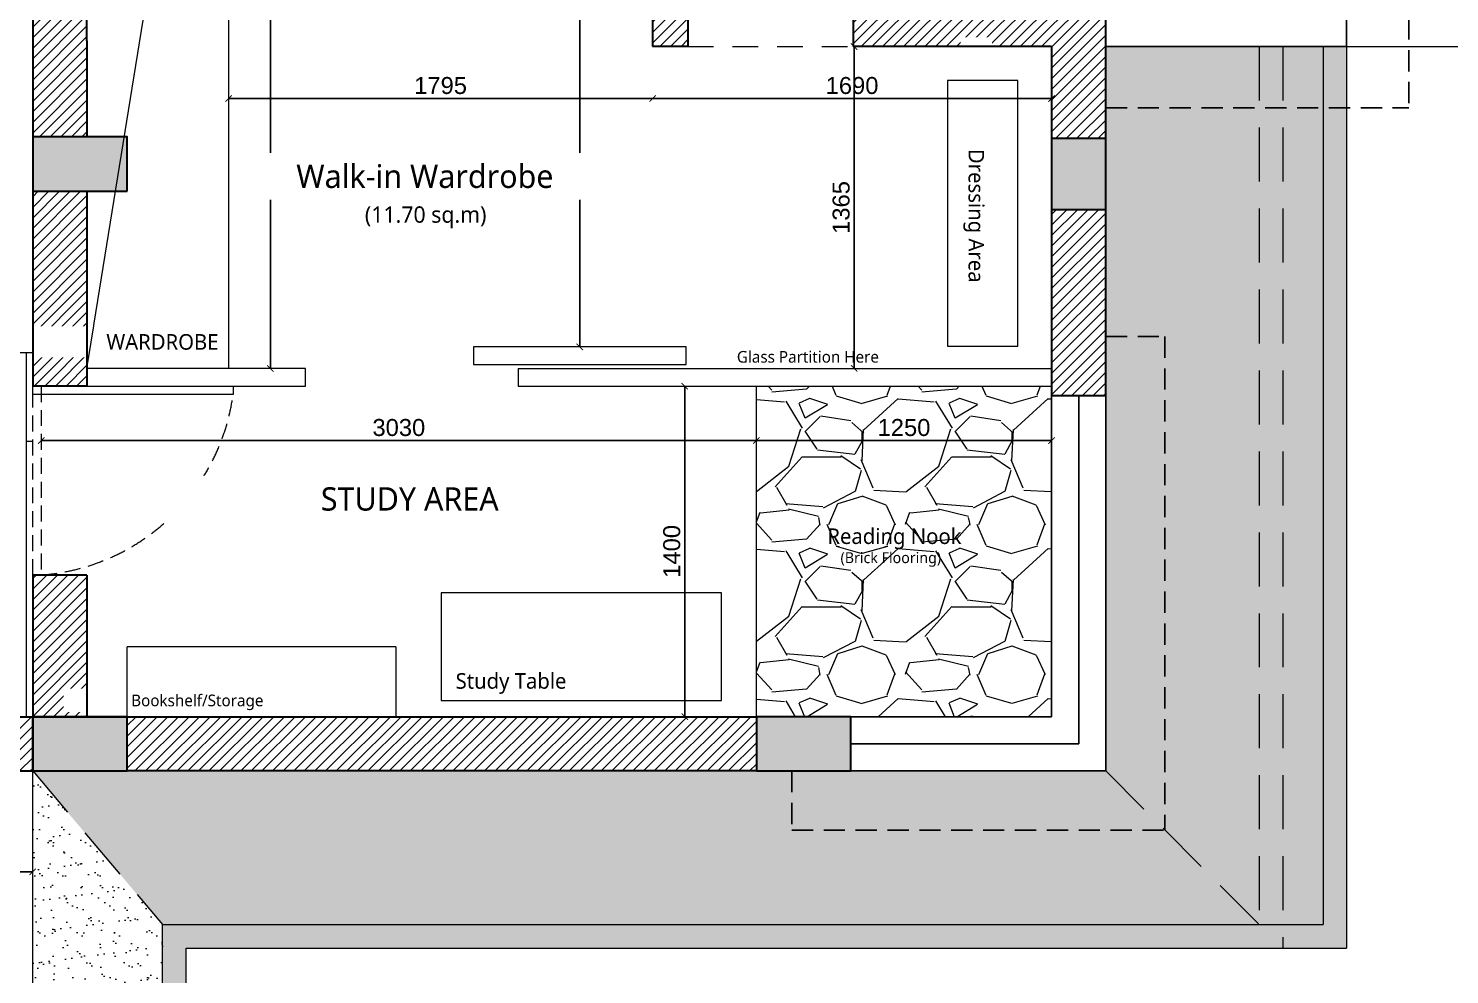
# Model space of a CAD drawing. Header units: millimetres. Extents: x 922141 to 965068, y 34629 to 256118.
# Drawn here: x 949763 to 955784, y 171593 to 175599 of the extents above; entities that cross this region are included whole.
import ezdxf

# ---------------------------------------------------------------- set-up
doc = ezdxf.new("R2010")
doc.units = ezdxf.units.MM
doc.header["$PDMODE"] = 35
for name, pattern in [('DASHED', [19.05, 12.7, -6.35]), ('DASHED2', [0.375, 0.25, -0.125]), ('HIDDEN', [0.35, 0.2, -0.15])]:
    doc.linetypes.add(name, pattern=pattern)
doc.layers.get('0').update_dxf_attribs({"plot": 0})
doc.layers.get('Defpoints').update_dxf_attribs({"color": 6})
for name, color, linetype, lineweight in [('A-HATCH', 251, 'Continuous', 9), ('HATCH', 8, 'Continuous', 5), ('MCA__ ARREDO', 133, 'Continuous', 5), ('MCA__ FINESTRE', 111, 'Continuous', 5), ('MCA__ LANDSCAPE', 136, 'Continuous', 5), ('MCA__ LAYOUT TESTO', 6, 'Continuous', 5), ('MCA__ MURI ESISTENTI SEZIONATI', 30, 'Continuous', 30), ('MCA__ SCALE', 154, 'Continuous', 18)]:
    doc.layers.add(name, color=color, linetype=linetype, lineweight=lineweight)
doc.layers.add('MCA__ FACCIATA', color=140, linetype='Continuous')
doc.styles.get("Standard").update_dxf_attribs({"font": 'arial.ttf'})
doc.dimstyles.new('ISO-25', dxfattribs={"dimtxt": 250, "dimasz": 20, "dimexe": 1.25, "dimexo": 0.625, "dimtad": 1, "dimdec": 1, "dimrnd": 5, "dimtxsty": 'Standard', "dimcen": 2.5, "dimadec": 0, "dimazin": 0, "dimtfac": 1, "dimtdec": 1, "dimtmove": 0, "dimatfit": 3, "dimfxl": 1, "dimarcsym": 0})
pattern_1 = [(45, (294161.164, -248145.268), (-22.4506403, 22.4506403), [])]
pattern_2 = [(37.5, (294161.16, -248145.27), (-3.2000626, 97.8826475), [0, -77.216, 0, -86.36, 0, -82.55]), (7.5, (294161.16, -248145.27), (89.904657, 143.36502), [0, -41.656, 0, -69.596, 0, -26.67]), (327.5, (294098.68, -248145.27), (158.198474, 0.287437), [0, -25.4, 0, -91.44, 0, -119.38]), (317.5, (294098.68, -248145.27), (152.71129, 44.585865), [0, -12.7, 0, -59.944, 0, -68.58])]

# ---------------------------------------------------------------- blocks, each defined once
blk = doc.blocks.new('_ArchTick')
at = {"color": 0, "linetype": 'ByBlock', "const_width": 0.15}
blk.add_lwpolyline([(-0.5, -0.5), (0.5, 0.5)], dxfattribs=at)
blk = doc.blocks.new('*D74')
at = {"layer": 'Defpoints', "color": 0, "transparency": 16777216}
for p in [(946013.4, 172013), (949781.4, 172027.4), (949781.4, 172013)]:
    blk.add_point(p, dxfattribs=at)
at = {"layer": 'MCA__ FACCIATA', "color": 0, "lineweight": -2, "transparency": 16777216}
blk.add_line((946013.4, 172027.4), (949781.4, 172027.4), dxfattribs=at)
at = {"layer": 'MCA__ FACCIATA', "color": 0, "lineweight": -2, "transparency": 16777216, "xscale": 27, "yscale": 27, "zscale": 27, "rotation": 180}
blk.add_blockref('_ArchTick', (946013.4, 172027.4), dxfattribs=at)
at = {"layer": 'MCA__ FACCIATA', "color": 0, "lineweight": -2, "transparency": 16777216, "xscale": 27, "yscale": 27, "zscale": 27}
blk.add_blockref('_ArchTick', (949781.4, 172027.4), dxfattribs=at)
at = {"layer": 'MCA__ FACCIATA', "color": 0, "lineweight": 0, "transparency": 16777216, "insert": (947897.4, 172091.3), "char_height": 90, "attachment_point": 5}
blk.add_mtext('3770', dxfattribs=at)
blk = doc.blocks.new('*D91')
at = {"layer": 'Defpoints', "color": 0, "transparency": 16777216}
for p in [(952407.4, 175522.7), (954097.4, 175522.7), (954097.4, 175302.6)]:
    blk.add_point(p, dxfattribs=at)
at = {"layer": 'MCA__ FACCIATA', "color": 0, "lineweight": -2, "transparency": 16777216}
blk.add_line((952407.4, 175302.6), (954097.4, 175302.6), dxfattribs=at)
at = {"layer": 'MCA__ FACCIATA', "color": 0, "lineweight": -2, "transparency": 16777216, "xscale": 27, "yscale": 27, "zscale": 27, "rotation": 180}
blk.add_blockref('_ArchTick', (952407.4, 175302.6), dxfattribs=at)
at = {"layer": 'MCA__ FACCIATA', "color": 0, "lineweight": -2, "transparency": 16777216, "xscale": 27, "yscale": 27, "zscale": 27}
blk.add_blockref('_ArchTick', (954097.4, 175302.6), dxfattribs=at)
at = {"layer": 'MCA__ FACCIATA', "color": 0, "lineweight": 0, "transparency": 16777216, "insert": (953252.4, 175357.3), "char_height": 72, "attachment_point": 5}
blk.add_mtext('1690', dxfattribs=at)
blk = doc.blocks.new('*D92')
at = {"layer": 'Defpoints', "color": 0, "transparency": 16777216}
for p in [(953257.4, 175522.7), (953257.4, 174159.7), (953261.2, 174159.7)]:
    blk.add_point(p, dxfattribs=at)
at = {"layer": 'MCA__ FACCIATA', "color": 0, "lineweight": -2, "transparency": 16777216}
blk.add_line((953261.2, 175522.7), (953261.2, 174159.7), dxfattribs=at)
at = {"layer": 'MCA__ FACCIATA', "color": 0, "lineweight": -2, "transparency": 16777216, "xscale": 27, "yscale": 27, "zscale": 27}
for p, rotation in [((953261.2, 175522.7), 90), ((953261.2, 174159.7), 270)]:
    blk.add_blockref('_ArchTick', p, dxfattribs=dict(at, rotation=rotation))
at = {"layer": 'MCA__ FACCIATA', "color": 0, "lineweight": 0, "transparency": 16777216, "insert": (953206.4, 174841.2), "char_height": 72, "attachment_point": 5, "rotation": 90}
blk.add_mtext('1365', dxfattribs=at)
blk = doc.blocks.new('*D93')
at = {"layer": 'Defpoints', "color": 0, "transparency": 16777216}
for p in [(952154.9, 177282.7), (952099.1, 174250.9), (952154.9, 174250.9)]:
    blk.add_point(p, dxfattribs=at)
at = {"layer": 'MCA__ FACCIATA', "color": 0, "lineweight": -2, "transparency": 16777216}
blk.add_line((952099.1, 177282.7), (952099.1, 174250.9), dxfattribs=at)
at = {"layer": 'MCA__ FACCIATA', "color": 0, "lineweight": -2, "transparency": 16777216, "xscale": 27, "yscale": 27, "zscale": 27}
for p, rotation in [((952099.1, 177282.7), 90), ((952099.1, 174250.9), 270)]:
    blk.add_blockref('_ArchTick', p, dxfattribs=dict(at, rotation=rotation))
at = {"layer": 'MCA__ FACCIATA', "color": 0, "lineweight": 0, "transparency": 16777216, "insert": (952044.4, 175766.8), "char_height": 72, "attachment_point": 5, "rotation": 90}
blk.add_mtext('3030', dxfattribs=at)
blk = doc.blocks.new('*D59')
at = {"layer": 'Defpoints', "color": 0, "transparency": 16777216}
for p in [(950611.4, 175415), (952407.4, 175415), (952407.4, 175302.6)]:
    blk.add_point(p, dxfattribs=at)
at = {"layer": 'MCA__ FACCIATA', "color": 0, "lineweight": -2, "transparency": 16777216}
blk.add_line((950611.4, 175302.6), (952407.4, 175302.6), dxfattribs=at)
at = {"layer": 'MCA__ FACCIATA', "color": 0, "lineweight": -2, "transparency": 16777216, "xscale": 27, "yscale": 27, "zscale": 27, "rotation": 180}
blk.add_blockref('_ArchTick', (950611.4, 175302.6), dxfattribs=at)
at = {"layer": 'MCA__ FACCIATA', "color": 0, "lineweight": -2, "transparency": 16777216, "xscale": 27, "yscale": 27, "zscale": 27}
blk.add_blockref('_ArchTick', (952407.4, 175302.6), dxfattribs=at)
at = {"layer": 'MCA__ FACCIATA', "color": 0, "lineweight": 0, "transparency": 16777216, "insert": (951509.4, 175357.3), "char_height": 72, "attachment_point": 5}
blk.add_mtext('1795', dxfattribs=at)
blk = doc.blocks.new('*D102')
at = {"layer": 'Defpoints', "color": 0, "transparency": 16777216}
for p in [(950781.6, 177882.7), (950788.3, 177882.7), (950781.6, 174159.7)]:
    blk.add_point(p, dxfattribs=at)
at = {"layer": 'MCA__ FACCIATA', "color": 0, "lineweight": -2, "transparency": 16777216}
blk.add_line((950788.3, 174159.7), (950788.3, 177882.7), dxfattribs=at)
at = {"layer": 'MCA__ FACCIATA', "color": 0, "lineweight": -2, "transparency": 16777216, "xscale": 27, "yscale": 27, "zscale": 27}
for p, rotation in [((950788.3, 177882.7), 90), ((950788.3, 174159.7), 270)]:
    blk.add_blockref('_ArchTick', p, dxfattribs=dict(at, rotation=rotation))
at = {"layer": 'MCA__ FACCIATA', "color": 0, "lineweight": 0, "transparency": 16777216, "insert": (950724.4, 176021.2), "char_height": 90, "attachment_point": 5, "rotation": 90}
blk.add_mtext('3725', dxfattribs=at)
blk = doc.blocks.new('*D103')
at = {"layer": 'Defpoints', "color": 0, "transparency": 16777216}
for p in [(952847.4, 173976.4), (954097.4, 173976.4), (954097.4, 173854.2)]:
    blk.add_point(p, dxfattribs=at)
at = {"layer": 'MCA__ FACCIATA', "color": 0, "lineweight": -2, "transparency": 16777216}
blk.add_line((952847.4, 173854.2), (954097.4, 173854.2), dxfattribs=at)
at = {"layer": 'MCA__ FACCIATA', "color": 0, "lineweight": -2, "transparency": 16777216, "xscale": 27, "yscale": 27, "zscale": 27, "rotation": 180}
blk.add_blockref('_ArchTick', (952847.4, 173854.2), dxfattribs=at)
at = {"layer": 'MCA__ FACCIATA', "color": 0, "lineweight": -2, "transparency": 16777216, "xscale": 27, "yscale": 27, "zscale": 27}
blk.add_blockref('_ArchTick', (954097.4, 173854.2), dxfattribs=at)
at = {"layer": 'MCA__ FACCIATA', "color": 0, "lineweight": 0, "transparency": 16777216, "insert": (953472.4, 173908.9), "char_height": 72, "attachment_point": 5}
blk.add_mtext('1250', dxfattribs=at)
blk = doc.blocks.new('*D104')
at = {"layer": 'Defpoints', "color": 0, "transparency": 16777216}
for p in [(949817.5, 173866.8), (952847.4, 173866.8), (949817.5, 173854.2)]:
    blk.add_point(p, dxfattribs=at)
at = {"layer": 'MCA__ FACCIATA', "color": 0, "lineweight": -2, "transparency": 16777216}
blk.add_line((952847.4, 173854.2), (949817.5, 173854.2), dxfattribs=at)
at = {"layer": 'MCA__ FACCIATA', "color": 0, "lineweight": -2, "transparency": 16777216, "xscale": 27, "yscale": 27, "zscale": 27, "rotation": 180}
blk.add_blockref('_ArchTick', (949817.5, 173854.2), dxfattribs=at)
at = {"layer": 'MCA__ FACCIATA', "color": 0, "lineweight": -2, "transparency": 16777216, "xscale": 27, "yscale": 27, "zscale": 27}
blk.add_blockref('_ArchTick', (952847.4, 173854.2), dxfattribs=at)
at = {"layer": 'MCA__ FACCIATA', "color": 0, "lineweight": 0, "transparency": 16777216, "insert": (951332.5, 173908.9), "char_height": 72, "attachment_point": 5}
blk.add_mtext('3030', dxfattribs=at)
blk = doc.blocks.new('*D79')
at = {"layer": 'Defpoints', "color": 0, "transparency": 16777216}
for p in [(952543.7, 174084.7), (952543.7, 172684.7), (952543.7, 172684.7)]:
    blk.add_point(p, dxfattribs=at)
at = {"layer": 'MCA__ FACCIATA', "color": 0, "lineweight": -2, "transparency": 16777216}
blk.add_line((952543.7, 174084.7), (952543.7, 172684.7), dxfattribs=at)
at = {"layer": 'MCA__ FACCIATA', "color": 0, "lineweight": -2, "transparency": 16777216, "xscale": 27, "yscale": 27, "zscale": 27}
for p, rotation in [((952543.7, 174084.7), 90), ((952543.7, 172684.7), 270)]:
    blk.add_blockref('_ArchTick', p, dxfattribs=dict(at, rotation=rotation))
at = {"layer": 'MCA__ FACCIATA', "color": 0, "lineweight": 0, "transparency": 16777216, "insert": (952488.9, 173384.7), "char_height": 72, "attachment_point": 5, "rotation": 90}
blk.add_mtext('1400', dxfattribs=at)
blk = doc.blocks.new('*D81')
at = {"layer": 'Defpoints', "color": 0, "transparency": 16777216}
for p in [(949781.4, 173284.7), (949540.3, 172684.7), (949781.4, 172684.7)]:
    blk.add_point(p, dxfattribs=at)
at = {"layer": 'MCA__ FACCIATA', "color": 0, "lineweight": -2, "transparency": 16777216}
blk.add_line((949540.3, 173284.7), (949540.3, 172684.7), dxfattribs=at)
at = {"layer": 'MCA__ FACCIATA', "color": 0, "lineweight": -2, "transparency": 16777216, "xscale": 27, "yscale": 27, "zscale": 27}
for p, rotation in [((949540.3, 173284.7), 90), ((949540.3, 172684.7), 270)]:
    blk.add_blockref('_ArchTick', p, dxfattribs=dict(at, rotation=rotation))
at = {"layer": 'MCA__ FACCIATA', "color": 0, "lineweight": 0, "transparency": 16777216, "insert": (949485.5, 172984.7), "char_height": 72, "attachment_point": 5, "rotation": 90}
blk.add_mtext('600', dxfattribs=at)
blk = doc.blocks.new('*D82')
at = {"layer": 'Defpoints', "color": 0, "transparency": 16777216}
for p in [(949781.4, 174084.7), (949540.3, 173284.7), (949781.4, 173284.7)]:
    blk.add_point(p, dxfattribs=at)
at = {"layer": 'MCA__ FACCIATA', "color": 0, "lineweight": -2, "transparency": 16777216}
blk.add_line((949540.3, 174084.7), (949540.3, 173284.7), dxfattribs=at)
at = {"layer": 'MCA__ FACCIATA', "color": 0, "lineweight": -2, "transparency": 16777216, "xscale": 27, "yscale": 27, "zscale": 27}
for p, rotation in [((949540.3, 174084.7), 90), ((949540.3, 173284.7), 270)]:
    blk.add_blockref('_ArchTick', p, dxfattribs=dict(at, rotation=rotation))
at = {"layer": 'MCA__ FACCIATA', "color": 0, "lineweight": 0, "transparency": 16777216, "insert": (949485.5, 173684.7), "char_height": 72, "attachment_point": 5, "rotation": 90}
blk.add_mtext('800', dxfattribs=at)
blk = doc.blocks.new('*D83')
at = {"layer": 'Defpoints', "color": 0, "transparency": 16777216}
for p in [(949781.4, 177882.7), (949540.3, 174084.7), (949781.4, 174084.7)]:
    blk.add_point(p, dxfattribs=at)
at = {"layer": 'MCA__ FACCIATA', "color": 0, "lineweight": -2, "transparency": 16777216}
blk.add_line((949540.3, 177882.7), (949540.3, 174084.7), dxfattribs=at)
at = {"layer": 'MCA__ FACCIATA', "color": 0, "lineweight": -2, "transparency": 16777216, "xscale": 27, "yscale": 27, "zscale": 27}
for p, rotation in [((949540.3, 177882.7), 90), ((949540.3, 174084.7), 270)]:
    blk.add_blockref('_ArchTick', p, dxfattribs=dict(at, rotation=rotation))
at = {"layer": 'MCA__ FACCIATA', "color": 0, "lineweight": 0, "transparency": 16777216, "insert": (949485.5, 175983.7), "char_height": 72, "attachment_point": 5, "rotation": 90}
blk.add_mtext('3800', dxfattribs=at)

msp = doc.modelspace()

# ---------------------------------------------------------------- hatches: boundary and pattern name
at = {"layer": 'A-HATCH', "ltscale": 600, "true_color": 0xc7c8ca}
h = msp.add_hatch(dxfattribs=at)
h.set_pattern_fill('AR-SAND', color=9, scale=2)
h.set_pattern_definition([(37.5, (249533.1, -37610.32), (-3.200063, 97.8826475), [0, -77.216, 0, -86.36, 0, -82.55]), (7.5, (249533.1, -37610.32), (89.904657, 143.36502), [0, -41.656, 0, -69.596, 0, -26.67]), (327.5, (249470.614, -37610.32), (158.198474, 0.287437), [0, -25.4, 0, -91.44, 0, -119.38]), (317.5, (249470.61, -37610.32), (152.71129, 44.585865), [0, -12.7, 0, -59.944, 0, -68.58])])
h.paths.add_polyline_path([(949781.39, 170384.69), (950331.39, 170384.69), (950331.39, 171804.69), (949781.39, 172454.69)])
at = {"layer": 'MCA__ LANDSCAPE'}
h = msp.add_hatch(color=256, dxfattribs=at)
h.dxf.hatch_style = 1
h.paths.add_polyline_path([(946655.39, 163432.69), (950431.39, 163432.69), (953138.13, 163432.69), (953138.13, 167671.69), (950431.39, 167671.69), (950431.39, 167771.69), (953238.13, 167771.69), (953238.13, 163332.69), (946655.39, 163332.69)])
h.paths.add_polyline_path([(955077.43, 171804.69), (955247.43, 171804.69), (955247.43, 175262.69), (955347.43, 175262.69), (955347.43, 171704.69), (955077.43, 171704.69)])
h.paths.add_polyline_path([(955247.43, 175262.69), (955347.43, 175262.69), (955347.43, 175522.69), (955247.43, 175522.69)])
h = msp.add_hatch(color=256, dxfattribs=at)
h.dxf.hatch_style = 1
h.paths.add_polyline_path([(950331.39, 171804.69), (950331.39, 170384.69), (950431.39, 170384.69), (950431.39, 171704.69), (955077.43, 171704.69), (955077.43, 171804.69)])
at = {"layer": 'MCA__ SCALE'}
h = msp.add_hatch(dxfattribs=at)
h.set_pattern_fill('ANSI31', color=256, scale=10)
h.set_pattern_definition(pattern_1)
h.paths.add_polyline_path([(953257.43, 175522.69), (953257.43, 175752.69), (954097.43, 175752.69), (954327.43, 175752.69), (954327.43, 175132.88), (954097.43, 175132.88), (954097.43, 175522.69)])
h.paths.add_polyline_path([(955117.43, 177882.69), (955347.43, 177882.69), (955347.43, 176412.69), (955117.43, 176412.69)])
h.paths.add_polyline_path([(952407.43, 177282.69), (952557.43, 177282.69), (952557.43, 177882.69), (952407.43, 177882.69)])
h.paths.add_polyline_path([(952407.43, 175752.69), (952407.43, 175522.69), (952557.43, 175522.69), (952557.43, 175752.69)])
h.paths.add_polyline_path([(953233.39, 178112.69), (953427.66, 178112.69), (953427.66, 177882.69), (953233.39, 177882.69)])
h.paths.add_polyline_path([(953999.45, 177882.69), (953999.45, 178112.69), (955047.43, 178112.69), (955047.43, 177882.69), (954950.78, 177882.69)])
h = msp.add_hatch(dxfattribs=at)
h.set_pattern_fill('ANSI31', color=256, scale=10)
h.set_pattern_definition(pattern_1)
h.paths.add_polyline_path([(949781.39, 177882.69), (949781.39, 175139.99), (950011.39, 175139.99), (950011.39, 175547.39), (950011.39, 177882.69)])
h.paths.add_polyline_path([(949781.39, 174909.99), (949781.39, 174084.69), (950011.39, 174084.69), (950011.39, 174909.99)])
h.paths.add_polyline_path([(950011.39, 172684.69), (950011.39, 173284.69), (949781.39, 173284.69), (949781.39, 172684.69)])
h = msp.add_hatch(dxfattribs=at)
h.set_pattern_fill('ANSI31', color=256, scale=10)
h.set_pattern_definition([(45, (294161.164, -214369.82), (-22.4506403, 22.4506403), [])])
h.paths.add_polyline_path([(952847.43, 172454.69), (952847.43, 172684.69), (950181.39, 172684.69), (950181.39, 172454.69)])
h.paths.add_polyline_path([(954097.43, 174044.69), (954327.43, 174044.69), (954327.43, 174169.69), (954327.43, 174832.88), (954097.43, 174832.88)])
h = msp.add_hatch(dxfattribs=at)
h.set_pattern_fill('ANSI31', color=256, scale=10)
h.set_pattern_definition([(45, (203389.098, -135196.515), (-22.4506403, 22.4506403), [])])
h.paths.add_polyline_path([(948624.64, 172684.69), (948624.64, 172454.69), (949781.39, 172454.69), (949781.39, 172684.69)])
h.paths.add_polyline_path([(946940.13, 172454.69), (946940.13, 172684.69), (946013.39, 172684.69), (946013.39, 172454.69)])

# ---------------------------------------------------------------- linework, layer by layer
at = {"layer": 'HATCH', "linetype": 'HIDDEN', "lineweight": 9, "ltscale": 540}
msp.add_line((952557.43, 175522.69), (953257.43, 175522.69), dxfattribs=at)
at = {"layer": 'MCA__ ARREDO', "lineweight": 9}
msp.add_line((951319.66, 172981.18), (950181.39, 172981.18), dxfattribs=at)
at = {"layer": 'MCA__ ARREDO', "linetype": 'DASHED2', "lineweight": 9, "ltscale": 270}
msp.add_lwpolyline([(949817.53, 174084.69), (949817.53, 173284.69), (949781.39, 173284.69), (949781.39, 174084.69)], close=True, dxfattribs=at)
at = {"layer": 'MCA__ ARREDO', "lineweight": 9}
msp.add_lwpolyline([(949781.39, 174084.69), (950630.52, 174084.69), (950630.52, 174048.55), (949781.39, 174048.55)], close=True, dxfattribs=at)
at = {"layer": 'MCA__ ARREDO', "linetype": 'DASHED2', "lineweight": 9, "ltscale": 270}
msp.add_arc((949751.22, 174169.83), 887.62, 274.284055, 352.146342, dxfattribs=at)
at = {"layer": 'MCA__ FACCIATA', "linetype": 'DASHED2', "ltscale": 360}
for p, q in [((955611.39, 176587.69), (955611.39, 175262.69)), ((954327.43, 175262.69), (955611.39, 175262.69)), ((954327.43, 174294.69), (954577.43, 174294.69)), ((954577.43, 174294.69), (954577.43, 172204.69)), ((952997.43, 172454.69), (952997.43, 172204.69)), ((952997.43, 172204.69), (954577.43, 172204.69))]:
    msp.add_line(p, q, dxfattribs=at)
at = {"layer": 'MCA__ FACCIATA'}
for p, q in [((955347.43, 176412.69), (955347.43, 175522.69)), ((954327.43, 175522.69), (955347.43, 175522.69)), ((954327.43, 174044.69), (954327.43, 172454.69)), ((953247.43, 172684.69), (954097.43, 172684.69)), ((953247.43, 172569.69), (954212.43, 172569.69)), ((953247.43, 172454.69), (954327.43, 172454.69))]:
    msp.add_line(p, q, dxfattribs=at)
at = {"layer": 'MCA__ FINESTRE', "linetype": 'DASHED', "ltscale": 18}
for p, q in [((954977.43, 175522.69), (954977.43, 171804.69)), ((955077.43, 175522.69), (955077.43, 171704.69)), ((949781.39, 172454.69), (950331.39, 171804.69)), ((954327.43, 172454.69), (954977.43, 171804.69))]:
    msp.add_line(p, q, dxfattribs=at)
at = {"layer": 'MCA__ MURI ESISTENTI SEZIONATI'}
for p, q in [((949781.39, 177882.69), (949781.39, 174909.99)), ((950011.39, 175547.39), (950011.39, 177882.69)), ((952407.43, 175752.69), (952407.43, 175522.69)), ((952557.43, 175752.69), (952557.43, 175522.69)), ((953257.43, 175752.69), (953257.43, 175522.69)), ((954327.43, 174169.69), (954327.43, 175752.69)), ((950011.39, 175547.39), (950011.39, 175139.99)), ((952557.43, 175522.69), (952407.43, 175522.69)), ((954097.43, 175522.69), (954097.43, 174044.69)), ((949781.39, 174909.99), (950011.39, 174909.99)), ((954327.43, 174044.69), (954327.43, 174169.69)), ((950011.39, 174084.69), (949781.39, 174084.69)), ((954097.43, 174044.69), (954327.43, 174044.69)), ((950011.39, 173284.69), (949781.39, 173284.69)), ((949781.39, 173284.69), (949781.39, 172684.69)), ((948624.64, 172684.69), (949781.39, 172684.69)), ((949781.39, 172684.69), (952847.43, 172684.69)), ((949781.39, 172454.69), (949781.39, 172684.69)), ((948624.64, 172454.69), (949781.39, 172454.69)), ((952847.43, 172454.69), (950181.39, 172454.69))]:
    msp.add_line(p, q, dxfattribs=at)
at = {"layer": 'MCA__ MURI ESISTENTI SEZIONATI', "color": 3}
msp.add_line((955347.43, 175522.69), (955347.43, 175522.69), dxfattribs=at)
at = {"layer": 'MCA__ MURI ESISTENTI SEZIONATI'}
for points in [[(950181.39, 174909.99), (950181.39, 175139.99), (949781.39, 175139.99), (949781.39, 174909.99)], [(954327.43, 175132.88), (954097.43, 175132.88), (954097.43, 174832.88), (954327.43, 174832.88)], [(953247.43, 172454.69), (953247.43, 172684.69), (952847.43, 172684.69), (952847.43, 172454.69)]]:
    msp.add_lwpolyline(points, close=True, dxfattribs=at)
at = {"layer": 'MCA__ SCALE'}
for p, q in [((955247.43, 175522.69), (955247.43, 171804.69)), ((955347.43, 175522.69), (955347.43, 171704.69)), ((955347.43, 175522.69), (955347.43, 173670.74)), ((951837.34, 174159.69), (951837.34, 174084.69)), ((954097.43, 174044.69), (954327.43, 174044.69)), ((949781.39, 163982.69), (949781.39, 172497.43)), ((950331.39, 171804.69), (955247.43, 171804.69)), ((950331.39, 170384.69), (950331.39, 171804.69)), ((950431.39, 170384.69), (950431.39, 171704.69)), ((950431.39, 171704.69), (955347.43, 171704.69))]:
    msp.add_line(p, q, dxfattribs=at)
for points in [[(958497.43, 175522.69), (958497.43, 178831.2), (954097.43, 178831.2), (954097.43, 178112.69), (955347.43, 178112.69), (955347.43, 175522.69), (958497.43, 175522.69)], [(950011.39, 174084.69), (950937.34, 174084.69), (950937.34, 174159.69), (950011.39, 174159.69)]]:
    msp.add_lwpolyline(points, close=True, dxfattribs=at)

# ---------------------------------------------------------------- dimensions: what is measured, and where the dimension line sits
at = {"layer": 'MCA__ FACCIATA', "color": 252, "lineweight": 0, "true_color": 0x939598}
for p1, p2, distance, override, picture, middle in [((952154.88, 177282.69), (952154.88, 174250.89), -55.74, {"dimtxt": 72, "dimasz": 27, "dimgap": 18, "dimblk1": 'ArchTick', "dimblk2": 'ArchTick', "dimsah": 1, "dimse1": 1, "dimse2": 1}, '*D93', (952044.35, 175766.79)), ((950611.39, 175415), (952407.43, 175415), -112.44, {"dimtxt": 72, "dimasz": 27, "dimgap": 18, "dimblk1": 'ArchTick', "dimblk2": 'ArchTick', "dimsah": 1, "dimse1": 1, "dimse2": 1}, '*D59', (951509.41, 175357.32)), ((949781.39, 174084.69), (949781.39, 173284.69), -241.12, {"dimtxt": 72, "dimasz": 27, "dimgap": 18, "dimblk1": 'ArchTick', "dimblk2": 'ArchTick', "dimsah": 1, "dimse1": 1, "dimse2": 1}, '*D82', (949485.5, 173684.69)), ((952847.43, 173866.8), (949817.53, 173866.8), 12.64, {"dimtxt": 72, "dimasz": 27, "dimgap": 18, "dimblk1": 'ArchTick', "dimblk2": 'ArchTick', "dimsah": 1, "dimse1": 1, "dimse2": 1}, '*D104', (951332.48, 173908.94)), ((952847.43, 173976.38), (954097.43, 173976.38), -122.22, {"dimtxt": 72, "dimasz": 27, "dimgap": 18, "dimblk1": 'ArchTick', "dimblk2": 'ArchTick', "dimsah": 1, "dimse1": 1, "dimse2": 1}, '*D103', (953472.43, 173908.92)), ((949781.39, 173284.69), (949781.39, 172684.69), -241.12, {"dimtxt": 72, "dimasz": 27, "dimgap": 18, "dimblk1": 'ArchTick', "dimblk2": 'ArchTick', "dimsah": 1, "dimse1": 1, "dimse2": 1}, '*D81', (949485.5, 172984.69)), ((946013.4381, 172012.9715), (949781.3871, 172012.9715), 14.3936, {"dimtxt": 90, "dimasz": 27, "dimgap": 18, "dimblk1": 'ArchTick', "dimblk2": 'ArchTick', "dimsah": 1, "dimse1": 1, "dimse2": 1}, '*D74', (947897.4126, 172091.3473))]:
    dim = msp.add_aligned_dim(p1=p1, p2=p2, distance=distance, dimstyle='ISO-25', override=override, dxfattribs=at)
    dim.commit()
    dim.dimension.update_dxf_attribs({"geometry": picture, "text_midpoint": middle})

# ---------------------------------------------------------------- next in the draw order: texts
at = {"layer": 'MCA__ ARREDO', "lineweight": 9, "insert": (953811.76, 175528.25), "char_height": 65.918, "attachment_point": 1, "rotation": 270, "bg_fill": 2}
msp.add_mtext_dynamic_manual_height_columns('\\pxqc;{\\fSegoe UI Light|b0|i0|c0|p34;Dressing Area}', width=1444.2597, gutter_width=1, heights=[0], dxfattribs=at)
at = {"layer": 'MCA__ ARREDO', "lineweight": 9, "attachment_point": 1, "bg_fill": 2}
for s, width, insert, char_height in [('\\pxqc;{\\fSegoe UI Light|b0|i0|c0|p34;WARDROBE }', 1444.2597, (949608.89, 174304.85), 65.918), ('\\pxqc;{\\fSegoe UI Light|b0|i0|c0|p34;Glass Partition Here }', 1083.1948, (952523.79, 174233.41), 49.4385), ('\\pxqc;{\\fSegoe UI Light|b0|i0|c0|p34;Bookshelf/Storage}', 1083.1948, (949937.34, 172778.21), 49.4385)]:
    msp.add_mtext_dynamic_manual_height_columns(s, width=width, gutter_width=1, heights=[0], dxfattribs=dict(at, insert=insert, char_height=char_height))
at = {"layer": 'MCA__ LAYOUT TESTO', "color": 14, "insert": (952709.89, 173481.91, 0), "char_height": 65.918, "attachment_point": 1, "bg_fill": 2}
msp.add_mtext_dynamic_manual_height_columns('\\pxqc;{\\fSegoe UI Light|b0|i0|c0|p34;Reading Nook}', width=1444.2597, gutter_width=1, heights=[0], dxfattribs=at)

# ---------------------------------------------------------------- next in the draw order: hatches: boundary and pattern name
at = {"layer": 'A-HATCH', "ltscale": 600, "true_color": 0xc7c8ca}
h = msp.add_hatch(dxfattribs=at)
h.set_pattern_fill('BOARD', color=9, scale=3, angle=90)
h.set_pattern_definition([(90, (294130.68, -248145.27), (-76.2, 5e-15), []), (180, (294130.68, -248145.27), (-304.8, -304.8), [76.2, -1066.8]), (180, (293978.28, -247688.07), (-304.8, -304.8), [76.2, -1066.8])])
h.paths.add_polyline_path([(946013.39, 173842.41), (946013.39, 173872.69), (946013.39, 174226.9), (946400.9, 174226.9), (949781.39, 174226.9), (949781.39, 174084.69), (949781.39, 174048.55), (949781.39, 173284.69), (949781.39, 172684.69), (949063.39, 172684.69), (947013.39, 172684.69), (946934.87, 172684.69), (946934.87, 172733.7, 0.3291369)])
h.paths.add_polyline_path([(947954.73, 173676.92, 0.4142136), (947963.77, 173663.21), (947971.35, 173661.65), (947962.94, 173620.71, 0.4142136), (947987.05, 173584.15), (948533.08, 173472.04, 0.4142136), (948569.64, 173496.15), (948578.05, 173537.09), (948585.63, 173535.53, 0.4142136), (948599.34, 173544.57), (948656.96, 173825.17, 0.4142136), (948647.92, 173838.88), (948640.33, 173840.43), (948658.4, 173928.42), (948670.85, 173989.09), (948681.75, 174042.18, 0.4142136), (948657.65, 174078.74), (948111.99, 174190.28, 0.4142136), (948075.05, 174166.74), (948064.15, 174113.66), (948051.7, 174052.99), (948033.63, 173965), (948026.05, 173966.56, 0.4142136), (948012.34, 173957.52)], flags=16)
h.paths.add_polyline_path([(947101.94, 174049.21), (947111.03, 173995.78), (947121.41, 173934.72), (947136.47, 173846.17), (947128.84, 173844.87, 0.4142136), (947119.33, 173831.48), (947167.36, 173549.08, 0.4142136), (947180.75, 173539.58), (947188.38, 173540.87), (947195.39, 173499.67, 0.4142136), (947231.11, 173474.34), (947780.64, 173567.78, 0.4142136), (947805.98, 173603.51), (947798.97, 173644.71), (947806.61, 173646, 0.4142136), (947816.11, 173659.4), (947768.09, 173941.8, 0.4142136), (947754.69, 173951.3), (947747.06, 173950), (947732, 174038.55), (947721.62, 174099.61), (947712.53, 174153.04, 0.4142136), (947676.81, 174178.37), (947127.28, 174084.93, 0.4142136)], flags=16)
h.paths.add_polyline_path([(948024.16, 173296.44, 1), (947678.57, 173296.44, 1)], flags=16)
h.paths.add_polyline_path([(946934.87, 172733.7, 0.3291369), (946013.39, 173842.41), (946013.39, 172733.7)])
h.paths.add_polyline_path([(946576.97, 173729.85), (946687.33, 173729.85), (946687.33, 173982.64), (946576.97, 173982.64)], flags=8)
h.paths.add_polyline_path([(947619.77, 172891.16), (947619.77, 172794.78), (948161.4, 172794.78), (948161.4, 172891.16)], flags=8)
h.paths.add_polyline_path([(947618.76, 173005.04), (947618.76, 172866.93), (948175.08, 172866.93), (948175.08, 173005.04)], flags=8)
h.paths.add_polyline_path([(949429.13, 172882.91), (949539.42, 172882.91), (949539.42, 173078.9), (949429.13, 173078.9)], flags=8)
h.paths.add_polyline_path([(949429.13, 173582.77), (949539.42, 173582.77), (949539.42, 173778.46), (949429.13, 173778.46)], flags=8)

# ---------------------------------------------------------------- next in the draw order: linework, layer by layer
at = {"layer": 'MCA__ ARREDO', "lineweight": 9}
msp.add_line((950181.39, 172684.69), (950181.39, 172981.18), dxfattribs=at)
msp.add_lwpolyline([(953954.16, 174253.87), (953954.16, 175378.51), (953656.05, 175378.51), (953656.05, 174253.87)], close=True, dxfattribs=at)
at = {"layer": 'MCA__ FACCIATA'}
for p, q in [((954097.43, 174044.69), (954097.43, 172684.69)), ((954212.43, 174044.69), (954212.43, 172569.69))]:
    msp.add_line(p, q, dxfattribs=at)
at = {"layer": 'MCA__ MURI ESISTENTI SEZIONATI'}
for p, q in [((954097.43, 175522.69), (953257.43, 175522.69)), ((949781.39, 174909.99), (949781.39, 174084.69)), ((950011.39, 174909.99), (950011.39, 174084.69)), ((950011.39, 173284.69), (950011.39, 172684.69))]:
    msp.add_line(p, q, dxfattribs=at)
msp.add_lwpolyline([(950181.39, 172454.69), (950181.39, 172684.69), (949781.39, 172684.69), (949781.39, 172454.69)], close=True, dxfattribs=at)
at = {"layer": 'MCA__ SCALE'}
for p, q in [((946013.39, 174226.9), (949781.39, 174226.9)), ((951837.34, 174159.69), (954097.43, 174159.69)), ((951837.34, 174084.69), (954097.43, 174084.69)), ((952847.43, 172684.69), (952847.43, 174084.69))]:
    msp.add_line(p, q, dxfattribs=at)
msp.add_lwpolyline([(951649.14, 174175.89), (952549.14, 174175.89), (952549.14, 174250.89), (951649.14, 174250.89)], close=True, dxfattribs=at)

# ---------------------------------------------------------------- next in the draw order: texts
at = {"layer": 'MCA__ ARREDO', "lineweight": 9, "insert": (951085.77, 172869.04), "char_height": 65.918, "attachment_point": 1, "bg_fill": 2}
msp.add_mtext_dynamic_manual_height_columns('\\pxqc;{\\fSegoe UI Light|b0|i0|c0|p34;Study Table }', width=1444.2597, gutter_width=1, heights=[0], dxfattribs=at)
at = {"layer": 'MCA__ LAYOUT TESTO', "color": 14, "insert": (953203.68, 173381.17), "char_height": 46.1426, "attachment_point": 1, "bg_fill": 2}
msp.add_mtext_dynamic_manual_height_columns('{\\fSegoe UI Light|b0|i0|c0|p34;(Brick Flooring)}', width=575.0749, gutter_width=1, heights=[0], dxfattribs=at)

# ---------------------------------------------------------------- next in the draw order: dimensions: what is measured, and where the dimension line sits
at = {"layer": 'MCA__ FACCIATA', "color": 252, "lineweight": 0, "true_color": 0x939598}
for p1, p2, distance, override, picture, middle in [((949781.39, 177882.69), (949781.39, 174084.69), -241.12, {"dimtxt": 72, "dimasz": 27, "dimgap": 18, "dimblk1": 'ArchTick', "dimblk2": 'ArchTick', "dimsah": 1, "dimse1": 1, "dimse2": 1}, '*D83', (949485.48, 175983.69)), ((950781.6, 174159.69), (950781.6, 177882.69), -6.74, {"dimtxt": 90, "dimasz": 27, "dimgap": 18, "dimblk1": 'ArchTick', "dimblk2": 'ArchTick', "dimsah": 1, "dimse1": 1, "dimse2": 1}, '*D102', (950724.36, 176021.19)), ((952407.43, 175522.69), (954097.43, 175522.69), -220.13, {"dimtxt": 72, "dimasz": 27, "dimgap": 18, "dimblk1": 'ArchTick', "dimblk2": 'ArchTick', "dimsah": 1, "dimse1": 1, "dimse2": 1}, '*D91', (953252.43, 175357.32)), ((953257.43, 175522.69), (953257.43, 174159.69), 3.75, {"dimtxt": 72, "dimasz": 27, "dimgap": 18, "dimblk1": 'ArchTick', "dimblk2": 'ArchTick', "dimsah": 1, "dimse1": 1, "dimse2": 1}, '*D92', (953206.4, 174841.19))]:
    dim = msp.add_aligned_dim(p1=p1, p2=p2, distance=distance, dimstyle='ISO-25', override=override, dxfattribs=at)
    dim.commit()
    dim.dimension.update_dxf_attribs({"geometry": picture, "text_midpoint": middle})

# ---------------------------------------------------------------- next in the draw order: hatches: boundary and pattern name
at = {"layer": 'A-HATCH', "ltscale": 600, "true_color": 0xc7c8ca}
h = msp.add_hatch(dxfattribs=at)
h.set_pattern_fill('AR-SAND', color=9, scale=2)
h.set_pattern_definition(pattern_2)
h.paths.add_polyline_path([(952997.43, 172204.69), (954577.43, 172204.69), (954327.43, 172454.69), (953247.43, 172454.69), (952997.43, 172454.69)])
h.paths.add_polyline_path([(955077.43, 171804.69), (955077.43, 175262.69), (954977.43, 175262.69), (954977.43, 171804.69)])
at = {"layer": 'MCA__ FACCIATA', "lineweight": 0, "true_color": 0x939598}
h = msp.add_hatch(dxfattribs=at)
h.set_pattern_fill('GRAVL1', color=252, scale=25)
h.set_pattern_definition([(228.0128, (294618.364, -247510.27), (-5079.9988774, -5715.000852), [85.43036, -8457.6209]), (184.9697, (294561.214, -247573.768), (7620.0006677, 634.99447995), [146.6012, -14513.5124]), (132.5104, (294415.164, -247586.468), (6349.9941062, -6985.005508), [103.3704, -10233.6803]), (267.2737, (294167.514, -247745.218), (634.9974713, 12700.0001873), [133.50113, -13216.60933]), (292.8337, (294161.164, -247878.568), (-3175.00629, 7619.9977215), [130.9084, -12959.95185]), (357.2737, (294211.964, -247999.218), (-12700.0001873, 634.9974713), [133.50113, -13216.60933]), (37.6942, (294345.314, -248005.568), (-8255.0046645, -6349.9939073), [176.5484, -17478.2791]), (72.2553, (294485.014, -247897.618), (4445.0068343, 13969.9976068), [166.6799, -16501.31384]), (121.4296, (294535.814, -247738.868), (-5080.0052287, 8254.9968482), [133.95325, -13261.38635]), (175.2364, (294465.964, -247624.57), (6985.000601, -634.9946232), [152.9283, -7493.4845]), (222.3974, (294313.564, -247611.868), (-7620.00466793, -6984.9949721), [197.7695, -19579.1931]), (138.8141, (294796.164, -247751.57), (-4445.001871, 3809.998294), [67.50114, -6682.64094]), (171.4692, (294745.364, -247707.118), (8254.9989109, -1270.0050229), [128.4205, -12713.6595]), (225, (294618.36, -247688.07), (-9e-14, -635.0002), [89.80233, -808.2229]), (203.1986, (294573.91, -247611.87), (3174.999829, 1270.0008415), [48.36033, -4787.6555]), (291.8014, (294529.46, -247630.92), (-634.999943, 1905.000173), [68.3914, -3351.18837]), (30.9638, (294554.86, -247694.42), (1904.998744, 1270.001577), [111.0799, -3591.5746]), (161.5651, (294650.11, -247637.27), (1270.000276, -634.998986), [80.3218, -1927.72474]), (16.3895, (294161.164, -247630.918), (6350.001396, 1904.9953707), [112.522, -11139.7066]), (70.3462, (294269.114, -247599.17), (-2539.996982, -6985.001356), [94.39973, -9345.5541]), (293.1986, (294650.11, -247510.27), (-1270.0008415, 3174.999829), [96.72, -4739.29583]), (343.6105, (294688.214, -247599.168), (-6350.001396, 1904.9953707), [112.522, -11139.7066]), (339.444, (294161.16, -248024.62), (-3175.001171, 1269.997458), [108.5088, -5316.93374]), (294.7751, (294262.764, -248062.72), (-3174.9950402, 6985.0021729), [90.91803, -9000.8983]), (66.8014, (294656.46, -248145.27), (1270.0008415, 3174.999829), [96.72, -4739.29583]), (17.354, (294694.564, -248056.368), (-8255.0012821, -2539.996509), [106.4457, -10538.09424]), (69.444, (294345.31, -248145.27), (-1269.997458, -3175.001171), [54.2544, -5371.18814]), (101.3099, (294618.36, -248145.27), (-634.998496, 2540.000478), [32.37865, -3205.4984]), (165.9638, (294612.01, -248113.52), (1905.000347, -634.998766), [130.9084, -2487.26325]), (186.009, (294485.014, -248081.768), (6349.9998418, 634.9995666), [121.31675, -12010.3411]), (303.6901, (294554.86, -247751.57), (-635.000847, 1269.99972), [91.58097, -2197.9439]), (353.1572, (294605.664, -247827.768), (10794.9995971, -1270.0050787), [159.8892, -15829.0025]), (60.9454, (294764.414, -247846.82), (-2540.0000173, -4445.000244), [65.37706, -6472.348]), (90, (294796.16, -247789.67), (-635, 635), [38.1, -596.9]), (120.2564, (294472.314, -248062.72), (2539.996753, -4445.0015595), [88.21674, -8733.4852]), (48.0128, (294427.864, -247986.52), (5079.9988774, 5715.000852), [170.8607, -8372.1905]), (0, (294542.16, -247859.5), (635, 635), [165.1, -469.9]), (325.3048, (294707.264, -247859.52), (-6349.9963545, 4445.005467), [100.4024, -9939.829]), (254.0546, (294789.81, -247916.67), (-634.99993, -2540.00008), [92.45727, -4530.4126]), (207.646, (294764.414, -248005.568), (-12064.9973376, -6350.0048979), [150.5363, -14903.116]), (175.4261, (294631.064, -248075.418), (-8255.0003545, 634.9966987), [159.25736, -15766.462])])
h.paths.add_polyline_path([(952847.43, 174084.69), (954097.43, 174084.69), (954097.43, 174044.69), (954097.43, 172684.69), (953247.43, 172684.69), (952847.43, 172684.69)])
h.paths.add_polyline_path([(953124.74, 173526.97), (953124.74, 173389.27), (953722.39, 173389.27), (953722.39, 173526.97)], flags=24)
h.paths.add_polyline_path([(953339.1, 173965.29), (953339.1, 173855), (953583.86, 173855), (953583.86, 173965.29)], flags=24)
h.paths.add_polyline_path([(953182.79, 173412.71), (953182.79, 173316.32), (953615.66, 173316.32), (953615.66, 173412.71)], flags=24)

# ---------------------------------------------------------------- next in the draw order: linework, layer by layer
at = {"layer": 'MCA__ ARREDO', "lineweight": 9}
msp.add_line((951319.66, 172981.18), (951319.66, 172684.69), dxfattribs=at)
msp.add_lwpolyline([(952699.47, 173209.78), (951511.39, 173209.78), (951511.39, 172752.57), (952699.47, 172752.57)], close=True, dxfattribs=at)

# ---------------------------------------------------------------- next in the draw order: texts
at = {"layer": 'MCA__ LAYOUT TESTO', "color": 14, "insert": (950359.62, 175022.68, 0), "char_height": 98.877, "attachment_point": 1, "bg_fill": 2}
msp.add_mtext_dynamic_manual_height_columns('\\pxqc;{\\fSegoe UI Light|b0|i0|c0|p34;Walk-in Wardrobe}', width=2166.3896, gutter_width=1, heights=[0], dxfattribs=at)

# ---------------------------------------------------------------- next in the draw order: dimensions: what is measured, and where the dimension line sits
at = {"layer": 'MCA__ FACCIATA', "color": 252, "lineweight": 0, "true_color": 0x939598}
dim = msp.add_aligned_dim(p1=(952543.7, 174084.69), p2=(952543.7, 172684.69), distance=0, dimstyle='ISO-25', override={"dimtxt": 72, "dimasz": 27, "dimgap": 18, "dimblk1": 'ArchTick', "dimblk2": 'ArchTick', "dimsah": 1, "dimse1": 1, "dimse2": 1}, dxfattribs=at)
dim.commit()
dim.dimension.update_dxf_attribs({"geometry": '*D79', "text_midpoint": (952488.93, 173384.69)})

# ---------------------------------------------------------------- next in the draw order: linework, layer by layer
at = {"layer": 'MCA__ ARREDO', "lineweight": 9}
for p, q in [((950011.39, 174159.69), (950611.39, 177882.69)), ((950611.39, 177882.69), (950611.39, 174159.69))]:
    msp.add_line(p, q, dxfattribs=at)

# ---------------------------------------------------------------- next in the draw order: texts
at = {"layer": 'MCA__ LAYOUT TESTO', "color": 14, "attachment_point": 1, "bg_fill": 2}
for s, width, insert, char_height in [('{\\fSegoe UI Light|b0|i0|c0|p34;(11.70 sq.m)}', 735.5127, (951188.61, 174845.86), 69.2139), ('\\pxqc;{\\fSegoe UI Light|b0|i0|c0|p34;STUDY AREA}', 2166.3896, (950295.69, 173656.3, 0), 98.877)]:
    msp.add_mtext_dynamic_manual_height_columns(s, width=width, gutter_width=1, heights=[0], dxfattribs=dict(at, insert=insert, char_height=char_height))

# ---------------------------------------------------------------- next in the draw order: hatches: boundary and pattern name
at = {"layer": 'A-HATCH', "ltscale": 600, "true_color": 0xc7c8ca}
h = msp.add_hatch(dxfattribs=at)
h.set_pattern_fill('AR-SAND', color=9, scale=2)
h.set_pattern_definition(pattern_2)
h.paths.add_polyline_path([(950331.39, 171804.69), (954977.43, 171804.69), (954577.43, 172204.69), (952997.43, 172204.69), (952997.43, 172454.69), (952847.43, 172454.69), (949781.39, 172454.69)])
h.paths.add_polyline_path([(954577.43, 174294.69), (954577.43, 172204.69), (954977.43, 171804.69), (954977.43, 175262.69), (954327.43, 175262.69), (954327.43, 174294.69)])
h.paths.add_polyline_path([(955247.43, 171804.69), (955247.43, 175262.69), (955077.43, 175262.69), (955077.43, 171804.69)])
h.paths.add_polyline_path([(954327.43, 174169.69), (954327.43, 174044.69), (954327.43, 172454.69), (954577.43, 172204.69), (954577.43, 174294.69), (954327.43, 174294.69)])
h.paths.add_polyline_path([(954977.43, 175262.69), (954977.43, 175522.69), (954327.43, 175522.69), (954327.43, 175262.69)])
h.paths.add_polyline_path([(955077.43, 175262.69), (955247.43, 175262.69), (955247.43, 175522.69), (955077.43, 175522.69)])
h.paths.add_polyline_path([(954977.43, 175262.69), (955077.43, 175262.69), (955077.43, 175522.69), (954977.43, 175522.69)])
at = {"layer": 'MCA__ MURI ESISTENTI SEZIONATI'}
h = msp.add_hatch(color=256, dxfattribs=at)
h.dxf.hatch_style = 1
h.paths.add_polyline_path([(934518.75, 173872.69), (934760.39, 173872.69), (934760.39, 174102.69), (934288.75, 174102.69), (934288.75, 173872.69)])
h.paths.add_polyline_path([(934760.39, 169671.69), (934760.39, 169901.69), (934518.75, 169901.69), (934288.75, 169901.69), (934288.75, 169671.69)])
h.paths.add_polyline_path([(941453.39, 177662.69), (941683.39, 177662.69), (941683.39, 177882.69), (941683.39, 177997.69), (941683.39, 178112.69), (941453.39, 178112.69), (941453.39, 177882.69)])
h.paths.add_polyline_path([(944003.39, 177662.69), (944233.39, 177662.69), (944233.39, 178112.69), (944003.39, 178112.69), (944003.39, 177882.69)])
h.paths.add_polyline_path([(945783.39, 178112.69), (945783.39, 177662.69), (946013.39, 177662.69), (946013.39, 177882.69), (946013.39, 178112.69)])
h.paths.add_polyline_path([(941453.39, 173872.69), (941683.39, 173872.69), (941683.39, 174102.69), (941683.39, 174147.69), (941683.39, 174322.69), (941453.39, 174322.69), (941453.39, 174102.69)])
h.paths.add_polyline_path([(941453.39, 169451.69), (941683.39, 169451.69), (941683.39, 169901.69), (941453.39, 169901.69), (941453.39, 169671.69)])
h.paths.add_polyline_path([(945783.39, 172234.69), (946013.39, 172234.69), (946013.39, 172454.69), (946013.39, 172684.69), (945783.39, 172684.69), (945783.39, 172454.69)])
h.paths.add_polyline_path([(937726.63, 178112.69), (937940.39, 177882.69), (937940.39, 177712.69), (937710.39, 177712.69), (937710.39, 178112.69)])
h.paths.add_polyline_path([(949781.39, 172454.69), (950181.39, 172454.69), (950181.39, 172684.69), (950011.39, 172684.69), (949781.39, 172684.69)])
h.paths.add_polyline_path([(938110.39, 169671.69), (938110.39, 169901.69), (937710.39, 169901.69), (937710.39, 169671.69)])
h.paths.add_polyline_path([(952997.43, 172454.69), (953247.43, 172454.69), (953247.43, 172569.69), (953247.43, 172684.69), (952847.43, 172684.69), (952847.43, 172454.69)])
h.paths.add_polyline_path([(950011.39, 177882.69), (950181.39, 177882.69), (950181.39, 178112.69), (949781.39, 178112.69), (949781.39, 177882.69)])
h.paths.add_polyline_path([(937710.39, 173872.69), (937710.39, 174102.69), (937940.39, 174102.69), (938100.39, 174102.69), (938100.39, 173872.69)])
h.paths.add_polyline_path([(952833.39, 177882.69), (953233.39, 177882.69), (953233.39, 178112.69), (952833.39, 178112.69)])
h.paths.add_polyline_path([(931968.75, 173802.69), (932198.75, 173802.69), (932198.75, 173872.69), (932198.75, 174102.69), (931968.75, 174102.69)])
h.paths.add_polyline_path([(931968.75, 169786.69), (931968.75, 169735.15), (931968.75, 169671.69), (932198.75, 169671.69), (932198.75, 169901.69), (932198.75, 169971.69), (931968.75, 169971.69), (931968.75, 169901.69)])
h.paths.add_polyline_path([(955047.43, 177882.69), (955117.43, 177882.69), (955347.43, 177882.69), (955347.43, 177912.69), (955347.43, 178112.69), (955047.43, 178112.69)])
h.paths.add_polyline_path([(941453.39, 166971.69), (941753.39, 166971.69), (941753.39, 167043.9), (941753.39, 167087.16), (941753.39, 167201.69), (941683.39, 167201.69), (941453.39, 167201.69)])
h.paths.add_polyline_path([(945714.55, 167043.9), (945714.55, 166971.69), (946013.39, 166971.69), (946013.39, 167201.69), (945783.39, 167201.69), (945714.55, 167201.69), (945714.55, 167087.16)])
h.paths.add_polyline_path([(954097.43, 174832.88), (954327.43, 174832.88), (954327.43, 175132.88), (954097.43, 175132.88)])
h.paths.add_polyline_path([(949781.39, 174909.99), (950011.39, 174909.99), (950011.39, 175139.99), (949781.39, 175139.99)])
h.paths.add_polyline_path([(937940.39, 177882.69), (937940.39, 178112.69), (937726.63, 178112.69)])
h.paths.add_polyline_path([(950011.39, 174909.99), (950181.39, 174909.99), (950181.39, 175139.99), (950011.39, 175139.99)])

doc.saveas('drawing.dxf')
